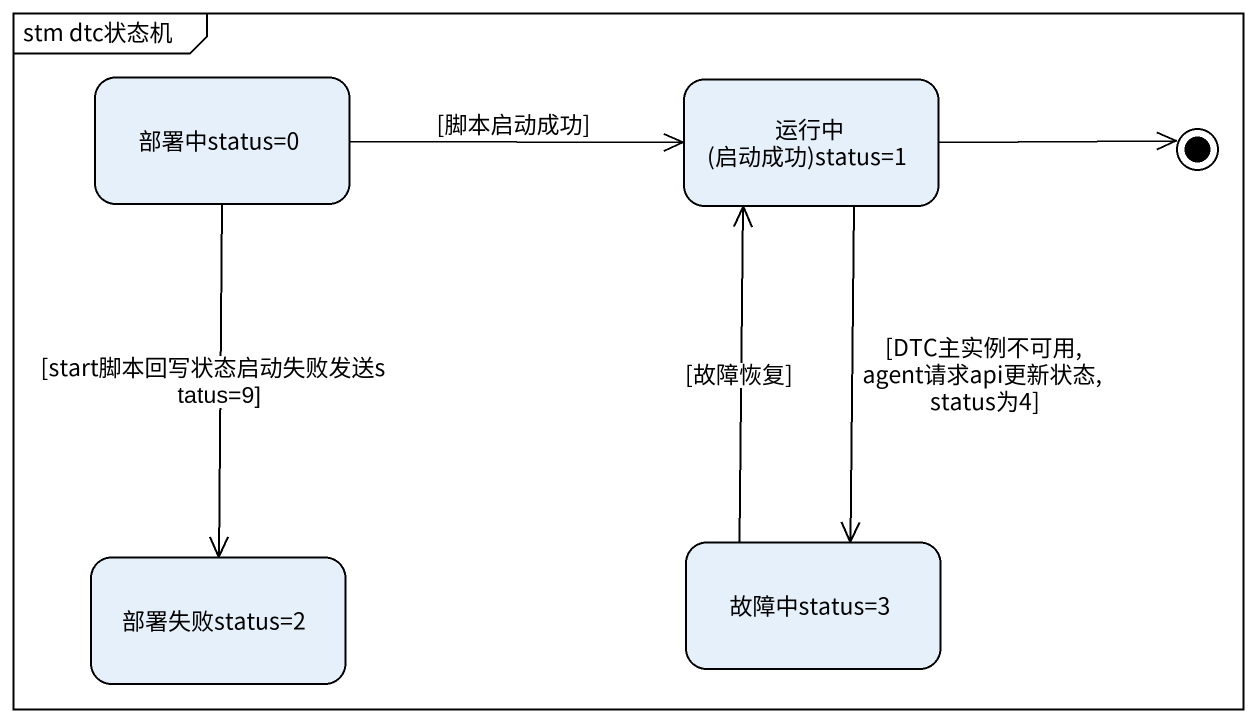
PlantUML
@startuml
mainframe stm dtc状态机
hide empty description
state "部署中status=0" as 部署中status_0
state "运行中 (启动成功)status=1" as 运行中_启动成功_status_1
state "部署失败status=2" as 部署失败status_2
state "故障中status=3" as 故障中status_3
部署中status_0 -right-> 运行中_启动成功_status_1 : [脚本启动成功]
部署中status_0 --> 部署失败status_2 : [start脚本回写状态启动失败发送status=9]
运行中_启动成功_status_1 --> 故障中status_3 : [DTC主实例不可用,agent请求api更新状态,status为4]
故障中status_3 -up-> 运行中_启动成功_status_1 : [故障恢复]
运行中_启动成功_status_1 -right-> [*]
@enduml
